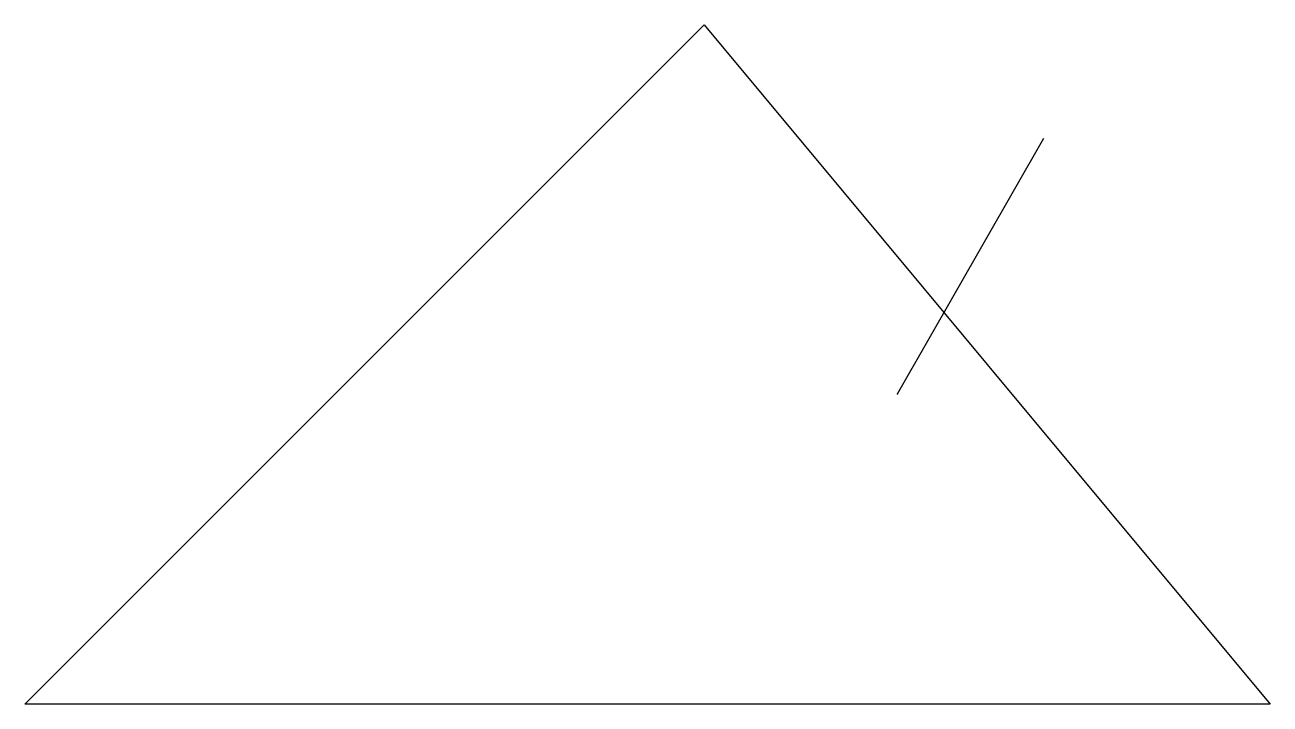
# Model space of a CAD drawing. Header units: millimetres. Extents: x 25 to 80, y 10 to 40.
import ezdxf

# ---------------------------------------------------------------- set-up
doc = ezdxf.new("R2010")
doc.units = ezdxf.units.MM

msp = doc.modelspace()

# ---------------------------------------------------------------- linework, layer by layer
for p, q in [((25, 10, 45), (55, 40, 15)), ((55, 40, 15), (80, 10, 25)), ((63.548, 23.71, 22.258), (70, 35, 40)), ((80, 10, 25), (25, 10, 45))]:
    msp.add_line(p, q)
msp.add_point((63.548, 23.71, 22.258))

doc.saveas('drawing.dxf')
